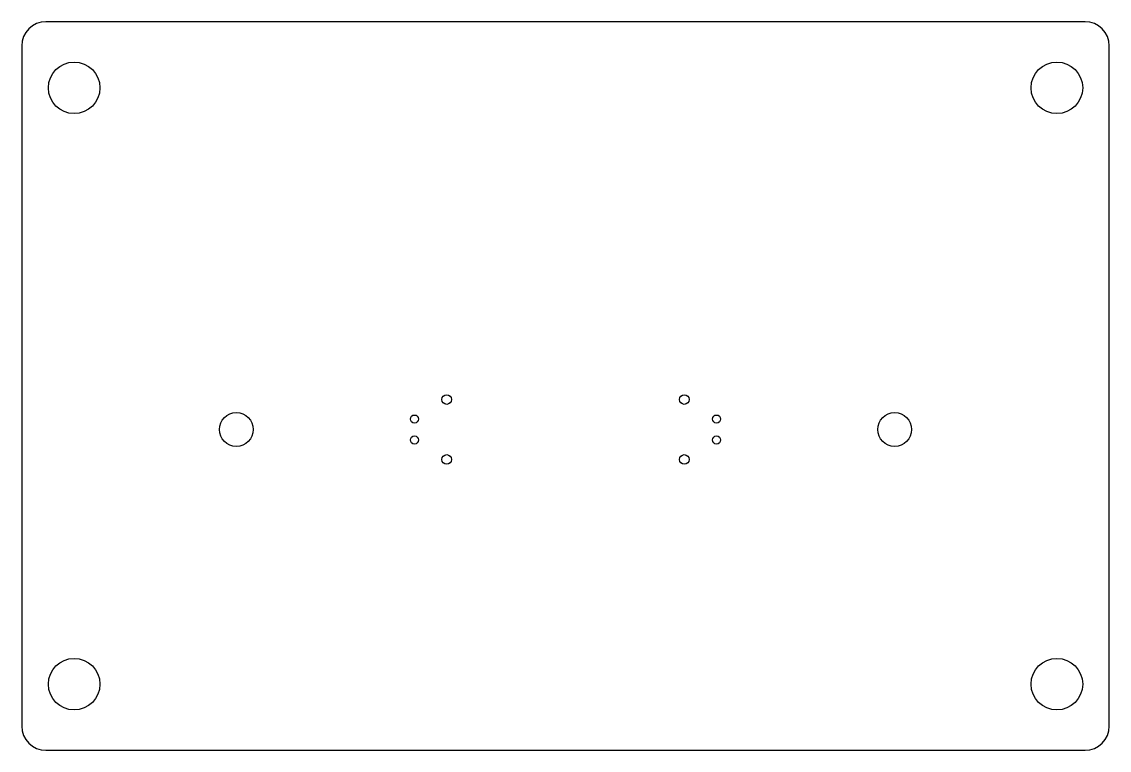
# Model space of a CAD drawing. Header units: millimetres. Extents: x -68 to 68, y -45 to 45.
import ezdxf

# ---------------------------------------------------------------- set-up
doc = ezdxf.new("R2010")
doc.units = ezdxf.units.MM

msp = doc.modelspace()

# ---------------------------------------------------------------- linework, layer by layer
at = {"color": 7, "linetype": 'Continuous', "lineweight": 25}
for p, q in [((64.5, 45.2), (-64.5, 45.2)), ((-67.5, 42.2), (-67.5, -42.2)), ((67.5, -42.2), (67.5, 42.2)), ((-64.5, -45.2), (64.5, -45.2))]:
    msp.add_line(p, q, dxfattribs=at)
for centre, radius in [((-61, 37), 3.2), ((61, 37), 3.2), ((-14.75, -1.68), 0.6), ((14.75, -1.68), 0.6), ((-40.86, -5.4), 2.1), ((-18.75, -4.1), 0.5), ((18.75, -4.1), 0.5), ((40.86, -5.4), 2.1), ((-18.75, -6.7), 0.5), ((18.75, -6.7), 0.5), ((-14.75, -9.12), 0.6), ((14.75, -9.12), 0.6), ((-61, -37), 3.2), ((61, -37), 3.2)]:
    msp.add_circle(centre, radius, dxfattribs=at)
for centre, start, end in [((-64.5, 42.2), 90, 180), ((64.5, 42.2), 0, 90), ((-64.5, -42.2), 180, 270), ((64.5, -42.2), 270, 0)]:
    msp.add_arc(centre, 3, start, end, dxfattribs=at)

doc.saveas('drawing.dxf')
